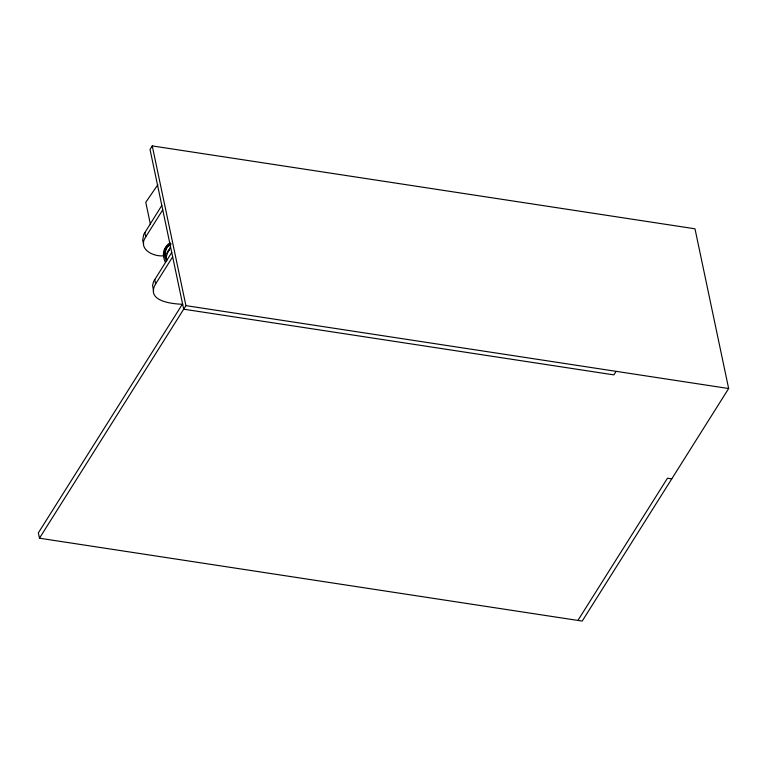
<?xml version="1.0" encoding="UTF-8"?>
<svg xmlns="http://www.w3.org/2000/svg" width="767" height="767" viewBox="0 0 767 767"><rect width="100%" height="100%" fill="white"/><g stroke="black" fill="none" stroke-linecap="round" stroke-linejoin="round"><path stroke-width="1.15" d="M166.094 257.607L166.238 256.322L166.142 256.83M166.171 257.213L167.714 251.96L170.504 247.693M168.51 251.365L170.274 247.348M161.818 205.431L143.745 234.424L142.643 240.263L143.678 243.781M162.748 209.842L145.73 236.878C137.456 248.949 153.064 256.792 163.381 255.833M171.731 252.448L153.649 281.441L152.556 285.372L153.592 290.798M172.661 256.859L155.634 283.895C145.299 301.364 172.441 303.933 182.728 304.288M182.565 303.876L38.35 532.902L39.472 538.204L582.201 621.088L728.65 388.524L694.988 228.796L152.259 145.912L150.025 149.46L183.687 309.187L613.878 374.881L616.112 371.333M39.472 538.204L185.921 305.64L152.259 145.912M577.915 620.426L667.482 478.196L671.767 478.848M157.849 184.713L145.778 202.315L150.39 224.204M167.302 245.402L164.704 248.729A24.544 16.577 32.3 0 0 165.461 262.467M166.362 248.556L169.181 244.778L170.993 243.695M170.188 242.861L168.28 244.002L165.682 247.329A24.544 16.577 32.3 0 0 166.439 261.058M168.213 246.188L170.916 244.568M185.921 305.64L728.65 388.524M144.8 232.459L145.73 236.878M154.704 279.476L155.634 283.895M167.005 260.042A23.298 15.733 32.3 0 1 166.717 247.933M164.991 251.231A23.298 15.733 32.3 0 1 165.739 249.342M166.995 253.628L168.567 250.378L166.995 253.628"/></g></svg>
